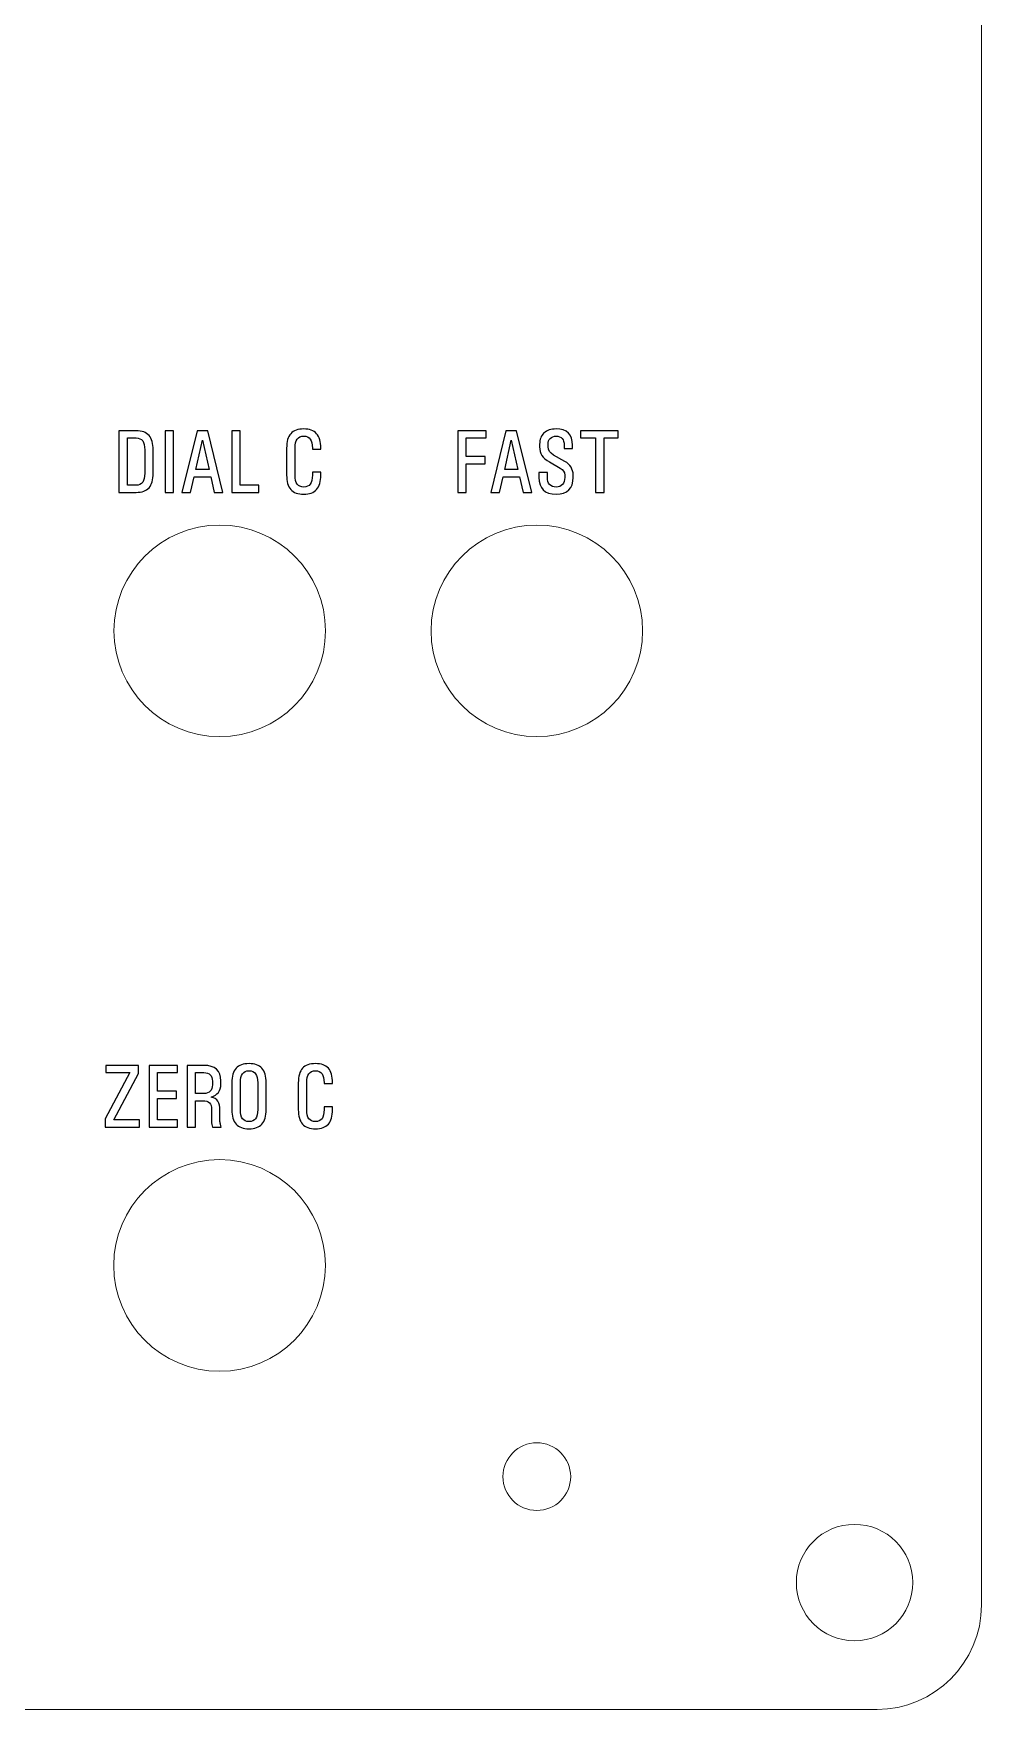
# Model space of a CAD drawing. Header units: millimetres. Extents: x -138 to 142, y -75 to 77.
# Drawn here: x 48.7 to 93.5, y -75 to 4.2 of the extents above; entities that cross this region are included whole.
import ezdxf

# ---------------------------------------------------------------- set-up
doc = ezdxf.new("R2010")
doc.units = ezdxf.units.MM
doc.header["$MEASUREMENT"] = 0
doc.layers.add('Layer 1', color=7, linetype='Continuous')

msp = doc.modelspace()

# ---------------------------------------------------------------- linework, layer by layer
at = {"layer": 'Layer 1', "lineweight": 9}
for centre, major_axis in [((57.4981, -24.0133), (0, 5)), ((72.4841, -24.0133), (0, 5)), ((57.4892, -54.0107), (0, 5)), ((72.4841, -63.9929), (0, 1.6)), ((87.5, -69), (0, 2.75))]:
    msp.add_ellipse(centre, major_axis=major_axis, ratio=1, dxfattribs=at)
msp.add_open_spline([(-133.5625, 77), (-133.5625, 77), (88.5625, 77), (88.5625, 77), (88.5625, 77), (91.2782, 77), (93.5, 74.7782), (93.5, 72.0625), (93.5, 72.0625), (93.5, 72.0625), (93.5, -70.0625), (93.5, -70.0625), (93.5, -70.0625), (93.5, -72.7782), (91.2782, -75), (88.5625, -75), (88.5625, -75), (88.5625, -75), (-133.5625, -75), (-133.5625, -75), (-133.5625, -75), (-136.2782, -75), (-138.5, -72.7782), (-138.5, -70.0625), (-138.5, -70.0625), (-138.5, -70.0625), (-138.5, 72.0625), (-138.5, 72.0625), (-138.5, 72.0625), (-138.5, 74.7782), (-136.2782, 77), (-133.5625, 77)], degree=3, knots=[0, 0, 0, 0, 0.1111111, 0.1111111, 0.1111111, 0.1111111, 0.2222222, 0.2222222, 0.2222222, 0.2222222, 0.3333333, 0.3333333, 0.3333333, 0.3333333, 0.4444444, 0.4444444, 0.4444444, 0.4444444, 0.5555556, 0.5555556, 0.5555556, 0.5555556, 0.6666667, 0.6666667, 0.6666667, 0.6666667, 0.7777778, 0.7777778, 0.7777778, 0.7777778, 1, 1, 1, 1], dxfattribs=at)
at = {"layer": 'Layer 1', "color": 1}
for points, knots in [([(53.5463, -14.5571), (53.8201, -14.5571), (54.0233, -14.6319), (54.1559, -14.78), (54.1559, -14.78), (54.2879, -14.9289), (54.3542, -15.1568), (54.3542, -15.4623), (54.3542, -15.4623), (54.3542, -15.4623), (54.3542, -16.5644), (54.3542, -16.5644), (54.3542, -16.5644), (54.3542, -16.8699), (54.2879, -17.0978), (54.1559, -17.2466), (54.1559, -17.2466), (54.0233, -17.3955), (53.8201, -17.4696), (53.5463, -17.4696), (53.5463, -17.4696), (53.5463, -17.4696), (52.7357, -17.4696), (52.7357, -17.4696), (52.7357, -17.4696), (52.7357, -17.4696), (52.7357, -14.5571), (52.7357, -14.5571), (52.7357, -14.5571), (52.7357, -14.5571), (53.5463, -14.5571), (53.5463, -14.5571)], [0, 0, 0, 0, 0.1111111, 0.1111111, 0.1111111, 0.1111111, 0.2222222, 0.2222222, 0.2222222, 0.2222222, 0.3333333, 0.3333333, 0.3333333, 0.3333333, 0.4444444, 0.4444444, 0.4444444, 0.4444444, 0.5555556, 0.5555556, 0.5555556, 0.5555556, 0.6666667, 0.6666667, 0.6666667, 0.6666667, 0.7777778, 0.7777778, 0.7777778, 0.7777778, 1, 1, 1, 1]), ([(53.5463, -14.8965), (53.5463, -14.8965), (53.135, -14.8965), (53.135, -14.8965), (53.135, -14.8965), (53.135, -14.8965), (53.135, -17.1309), (53.135, -17.1309), (53.135, -17.1309), (53.135, -17.1309), (53.5463, -17.1309), (53.5463, -17.1309), (53.5463, -17.1309), (53.6853, -17.1309), (53.7883, -17.0844), (53.8554, -16.9919), (53.8554, -16.9919), (53.9217, -16.8995), (53.9556, -16.757), (53.9556, -16.5644), (53.9556, -16.5644), (53.9556, -16.5644), (53.9556, -15.4623), (53.9556, -15.4623), (53.9556, -15.4623), (53.9556, -15.2697), (53.9224, -15.1272), (53.8561, -15.0347), (53.8561, -15.0347), (53.7898, -14.9423), (53.6867, -14.8965), (53.5463, -14.8965)], [0, 0, 0, 0, 0.1111111, 0.1111111, 0.1111111, 0.1111111, 0.2222222, 0.2222222, 0.2222222, 0.2222222, 0.3333333, 0.3333333, 0.3333333, 0.3333333, 0.4444444, 0.4444444, 0.4444444, 0.4444444, 0.5555556, 0.5555556, 0.5555556, 0.5555556, 0.6666667, 0.6666667, 0.6666667, 0.6666667, 0.7777778, 0.7777778, 0.7777778, 0.7777778, 1, 1, 1, 1]), ([(54.9165, -17.4696), (54.9165, -17.4696), (54.9165, -14.5571), (54.9165, -14.5571), (54.9165, -14.5571), (54.9165, -14.5571), (55.3152, -14.5571), (55.3152, -14.5571), (55.3152, -14.5571), (55.3152, -14.5571), (55.3152, -17.4696), (55.3152, -17.4696), (55.3152, -17.4696), (55.3152, -17.4696), (54.9165, -17.4696), (54.9165, -17.4696)], [0, 0, 0, 0, 0.2, 0.2, 0.2, 0.2, 0.4, 0.4, 0.4, 0.4, 0.6, 0.6, 0.6, 0.6, 1, 1, 1, 1]), ([(55.7124, -17.4696), (55.7124, -17.4696), (56.4292, -14.5571), (56.4292, -14.5571), (56.4292, -14.5571), (56.4292, -14.5571), (56.9358, -14.5571), (56.9358, -14.5571), (56.9358, -14.5571), (56.9358, -14.5571), (57.6512, -17.4696), (57.6512, -17.4696), (57.6512, -17.4696), (57.6512, -17.4696), (57.242, -17.4696), (57.242, -17.4696), (57.242, -17.4696), (57.242, -17.4696), (57.072, -16.7295), (57.072, -16.7295), (57.072, -16.7295), (57.072, -16.7295), (56.2931, -16.7295), (56.2931, -16.7295), (56.2931, -16.7295), (56.2931, -16.7295), (56.1237, -17.4696), (56.1237, -17.4696), (56.1237, -17.4696), (56.1237, -17.4696), (55.7124, -17.4696), (55.7124, -17.4696)], [0, 0, 0, 0, 0.1111111, 0.1111111, 0.1111111, 0.1111111, 0.2222222, 0.2222222, 0.2222222, 0.2222222, 0.3333333, 0.3333333, 0.3333333, 0.3333333, 0.4444444, 0.4444444, 0.4444444, 0.4444444, 0.5555556, 0.5555556, 0.5555556, 0.5555556, 0.6666667, 0.6666667, 0.6666667, 0.6666667, 0.7777778, 0.7777778, 0.7777778, 0.7777778, 1, 1, 1, 1]), ([(56.3693, -16.395), (56.3693, -16.395), (56.9958, -16.395), (56.9958, -16.395), (56.9958, -16.395), (56.9958, -16.395), (56.6818, -15.0016), (56.6818, -15.0016), (56.6818, -15.0016), (56.6818, -15.0016), (56.3693, -16.395), (56.3693, -16.395)], [0, 0, 0, 0, 0.25, 0.25, 0.25, 0.25, 0.5, 0.5, 0.5, 0.5, 1, 1, 1, 1]), ([(58.0704, -17.4696), (58.0704, -17.4696), (58.0704, -14.5571), (58.0704, -14.5571), (58.0704, -14.5571), (58.0704, -14.5571), (58.4697, -14.5571), (58.4697, -14.5571), (58.4697, -14.5571), (58.4697, -14.5571), (58.4697, -17.1309), (58.4697, -17.1309), (58.4697, -17.1309), (58.4697, -17.1309), (59.3418, -17.1309), (59.3418, -17.1309), (59.3418, -17.1309), (59.3418, -17.1309), (59.3418, -17.4696), (59.3418, -17.4696), (59.3418, -17.4696), (59.3418, -17.4696), (58.0704, -17.4696), (58.0704, -17.4696)], [0, 0, 0, 0, 0.1428571, 0.1428571, 0.1428571, 0.1428571, 0.2857143, 0.2857143, 0.2857143, 0.2857143, 0.4285714, 0.4285714, 0.4285714, 0.4285714, 0.5714286, 0.5714286, 0.5714286, 0.5714286, 0.7142857, 0.7142857, 0.7142857, 0.7142857, 1, 1, 1, 1]), ([(61.469, -14.8111), (61.3279, -14.8111), (61.2242, -14.8577), (61.1579, -14.9501), (61.1579, -14.9501), (61.0909, -15.0425), (61.0577, -15.185), (61.0577, -15.3776), (61.0577, -15.3776), (61.0577, -15.3776), (61.0577, -16.649), (61.0577, -16.649), (61.0577, -16.649), (61.0577, -16.8417), (61.0909, -16.9849), (61.1579, -17.0766), (61.1579, -17.0766), (61.2242, -17.169), (61.3279, -17.2156), (61.469, -17.2156), (61.469, -17.2156), (61.608, -17.2156), (61.711, -17.169), (61.7781, -17.0766), (61.7781, -17.0766), (61.8444, -16.9849), (61.8783, -16.8417), (61.8783, -16.649), (61.8783, -16.649), (61.8783, -16.649), (61.8783, -16.5206), (61.8783, -16.5206), (61.8783, -16.5206), (61.8783, -16.5206), (62.2769, -16.5206), (62.2769, -16.5206), (62.2769, -16.5206), (62.2769, -16.5206), (62.2769, -16.649), (62.2769, -16.649), (62.2769, -16.649), (62.2769, -16.9545), (62.2106, -17.1824), (62.0786, -17.3313), (62.0786, -17.3313), (61.946, -17.4802), (61.7428, -17.5543), (61.469, -17.5543), (61.469, -17.5543), (61.1932, -17.5543), (60.9893, -17.4802), (60.8573, -17.332), (60.8573, -17.332), (60.7247, -17.1839), (60.6584, -16.956), (60.6584, -16.649), (60.6584, -16.649), (60.6584, -16.649), (60.6584, -15.3776), (60.6584, -15.3776), (60.6584, -15.3776), (60.6584, -15.0707), (60.7247, -14.8428), (60.8573, -14.6947), (60.8573, -14.6947), (60.9893, -14.5465), (61.1932, -14.4724), (61.469, -14.4724), (61.469, -14.4724), (61.7428, -14.4724), (61.946, -14.5465), (62.0786, -14.6954), (62.0786, -14.6954), (62.2106, -14.8442), (62.2769, -15.0721), (62.2769, -15.3776), (62.2769, -15.3776), (62.2769, -15.3776), (62.2769, -15.4193), (62.2769, -15.4193), (62.2769, -15.4193), (62.2769, -15.4193), (61.8783, -15.4193), (61.8783, -15.4193), (61.8783, -15.4193), (61.8783, -15.4193), (61.8783, -15.3776), (61.8783, -15.3776), (61.8783, -15.3776), (61.8783, -15.185), (61.8451, -15.0425), (61.7788, -14.9501), (61.7788, -14.9501), (61.7125, -14.8577), (61.6094, -14.8111), (61.469, -14.8111)], [0, 0, 0, 0, 0.04, 0.04, 0.04, 0.04, 0.08, 0.08, 0.08, 0.08, 0.12, 0.12, 0.12, 0.12, 0.16, 0.16, 0.16, 0.16, 0.2, 0.2, 0.2, 0.2, 0.24, 0.24, 0.24, 0.24, 0.28, 0.28, 0.28, 0.28, 0.32, 0.32, 0.32, 0.32, 0.36, 0.36, 0.36, 0.36, 0.4, 0.4, 0.4, 0.4, 0.44, 0.44, 0.44, 0.44, 0.48, 0.48, 0.48, 0.48, 0.52, 0.52, 0.52, 0.52, 0.56, 0.56, 0.56, 0.56, 0.6, 0.6, 0.6, 0.6, 0.64, 0.64, 0.64, 0.64, 0.68, 0.68, 0.68, 0.68, 0.72, 0.72, 0.72, 0.72, 0.76, 0.76, 0.76, 0.76, 0.8, 0.8, 0.8, 0.8, 0.84, 0.84, 0.84, 0.84, 0.88, 0.88, 0.88, 0.88, 0.92, 0.92, 0.92, 0.92, 1, 1, 1, 1]), ([(68.7448, -17.4696), (68.7448, -17.4696), (68.7448, -14.5571), (68.7448, -14.5571), (68.7448, -14.5571), (68.7448, -14.5571), (70.0924, -14.5571), (70.0924, -14.5571), (70.0924, -14.5571), (70.0924, -14.5571), (70.0924, -14.8965), (70.0924, -14.8965), (70.0924, -14.8965), (70.0924, -14.8965), (69.1441, -14.8965), (69.1441, -14.8965), (69.1441, -14.8965), (69.1441, -14.8965), (69.1441, -15.777), (69.1441, -15.777), (69.1441, -15.777), (69.1441, -15.777), (70.0493, -15.777), (70.0493, -15.777), (70.0493, -15.777), (70.0493, -15.777), (70.0493, -16.1156), (70.0493, -16.1156), (70.0493, -16.1156), (70.0493, -16.1156), (69.1441, -16.1156), (69.1441, -16.1156), (69.1441, -16.1156), (69.1441, -16.1156), (69.1441, -17.4696), (69.1441, -17.4696), (69.1441, -17.4696), (69.1441, -17.4696), (68.7448, -17.4696), (68.7448, -17.4696)], [0, 0, 0, 0, 0.0909091, 0.0909091, 0.0909091, 0.0909091, 0.1818182, 0.1818182, 0.1818182, 0.1818182, 0.2727273, 0.2727273, 0.2727273, 0.2727273, 0.3636364, 0.3636364, 0.3636364, 0.3636364, 0.4545455, 0.4545455, 0.4545455, 0.4545455, 0.5454545, 0.5454545, 0.5454545, 0.5454545, 0.6363636, 0.6363636, 0.6363636, 0.6363636, 0.7272727, 0.7272727, 0.7272727, 0.7272727, 0.8181818, 0.8181818, 0.8181818, 0.8181818, 1, 1, 1, 1]), ([(70.3076, -17.4696), (70.3076, -17.4696), (71.0244, -14.5571), (71.0244, -14.5571), (71.0244, -14.5571), (71.0244, -14.5571), (71.531, -14.5571), (71.531, -14.5571), (71.531, -14.5571), (71.531, -14.5571), (72.2464, -17.4696), (72.2464, -17.4696), (72.2464, -17.4696), (72.2464, -17.4696), (71.8372, -17.4696), (71.8372, -17.4696), (71.8372, -17.4696), (71.8372, -17.4696), (71.6672, -16.7295), (71.6672, -16.7295), (71.6672, -16.7295), (71.6672, -16.7295), (70.8883, -16.7295), (70.8883, -16.7295), (70.8883, -16.7295), (70.8883, -16.7295), (70.7189, -17.4696), (70.7189, -17.4696), (70.7189, -17.4696), (70.7189, -17.4696), (70.3076, -17.4696), (70.3076, -17.4696)], [0, 0, 0, 0, 0.1111111, 0.1111111, 0.1111111, 0.1111111, 0.2222222, 0.2222222, 0.2222222, 0.2222222, 0.3333333, 0.3333333, 0.3333333, 0.3333333, 0.4444444, 0.4444444, 0.4444444, 0.4444444, 0.5555556, 0.5555556, 0.5555556, 0.5555556, 0.6666667, 0.6666667, 0.6666667, 0.6666667, 0.7777778, 0.7777778, 0.7777778, 0.7777778, 1, 1, 1, 1]), ([(70.9645, -16.395), (70.9645, -16.395), (71.591, -16.395), (71.591, -16.395), (71.591, -16.395), (71.591, -16.395), (71.277, -15.0016), (71.277, -15.0016), (71.277, -15.0016), (71.277, -15.0016), (70.9645, -16.395), (70.9645, -16.395)], [0, 0, 0, 0, 0.25, 0.25, 0.25, 0.25, 0.5, 0.5, 0.5, 0.5, 1, 1, 1, 1]), ([(73.3951, -14.4724), (73.9151, -14.4724), (74.1747, -14.7271), (74.1747, -15.2372), (74.1747, -15.2372), (74.1747, -15.2372), (74.1747, -15.3903), (74.1747, -15.3903), (74.1747, -15.3903), (74.1747, -15.3903), (73.7754, -15.3903), (73.7754, -15.3903), (73.7754, -15.3903), (73.7754, -15.3903), (73.7754, -15.2372), (73.7754, -15.2372), (73.7754, -15.2372), (73.7754, -14.9536), (73.6491, -14.8111), (73.3951, -14.8111), (73.3951, -14.8111), (73.2794, -14.8111), (73.187, -14.8457), (73.1185, -14.9148), (73.1185, -14.9148), (73.0494, -14.9839), (73.0148, -15.0771), (73.0148, -15.1956), (73.0148, -15.1956), (73.0148, -15.1956), (73.0148, -15.3092), (73.0148, -15.3092), (73.0148, -15.3092), (73.0148, -15.4722), (73.1023, -15.6034), (73.2773, -15.7043), (73.2773, -15.7043), (73.2773, -15.7043), (73.805, -16.0042), (73.805, -16.0042), (73.805, -16.0042), (73.9327, -16.0768), (74.0315, -16.1693), (74.0999, -16.28), (74.0999, -16.28), (74.1691, -16.3908), (74.2037, -16.5136), (74.2037, -16.649), (74.2037, -16.649), (74.2037, -16.649), (74.2037, -16.7584), (74.2037, -16.7584), (74.2037, -16.7584), (74.2037, -17.289), (73.9341, -17.5543), (73.3951, -17.5543), (73.3951, -17.5543), (72.8554, -17.5543), (72.5851, -17.289), (72.5851, -16.7584), (72.5851, -16.7584), (72.5851, -16.7584), (72.5851, -16.5291), (72.5851, -16.5291), (72.5851, -16.5291), (72.5851, -16.5291), (72.9838, -16.5291), (72.9838, -16.5291), (72.9838, -16.5291), (72.9838, -16.5291), (72.9838, -16.7584), (72.9838, -16.7584), (72.9838, -16.7584), (72.9838, -16.9073), (73.019, -17.0209), (73.0896, -17.0985), (73.0896, -17.0985), (73.1594, -17.1761), (73.2617, -17.2156), (73.3951, -17.2156), (73.3951, -17.2156), (73.5292, -17.2156), (73.6308, -17.1761), (73.7006, -17.0985), (73.7006, -17.0985), (73.7697, -17.0209), (73.805, -16.9073), (73.805, -16.7584), (73.805, -16.7584), (73.805, -16.7584), (73.805, -16.649), (73.805, -16.649), (73.805, -16.649), (73.805, -16.5115), (73.7316, -16.4007), (73.5856, -16.3181), (73.5856, -16.3181), (73.5856, -16.3181), (73.079, -16.031), (73.079, -16.031), (73.079, -16.031), (72.9167, -15.9386), (72.7989, -15.8355), (72.7255, -15.7205), (72.7255, -15.7205), (72.6529, -15.6062), (72.6162, -15.4694), (72.6162, -15.3092), (72.6162, -15.3092), (72.6162, -15.3092), (72.6162, -15.1956), (72.6162, -15.1956), (72.6162, -15.1956), (72.6162, -14.967), (72.6846, -14.7892), (72.8215, -14.6622), (72.8215, -14.6622), (72.9591, -14.5359), (73.1503, -14.4724), (73.3951, -14.4724)], [0, 0, 0, 0, 0.0322581, 0.0322581, 0.0322581, 0.0322581, 0.0645161, 0.0645161, 0.0645161, 0.0645161, 0.0967742, 0.0967742, 0.0967742, 0.0967742, 0.1290323, 0.1290323, 0.1290323, 0.1290323, 0.1612903, 0.1612903, 0.1612903, 0.1612903, 0.1935484, 0.1935484, 0.1935484, 0.1935484, 0.2258065, 0.2258065, 0.2258065, 0.2258065, 0.2580645, 0.2580645, 0.2580645, 0.2580645, 0.2903226, 0.2903226, 0.2903226, 0.2903226, 0.3225806, 0.3225806, 0.3225806, 0.3225806, 0.3548387, 0.3548387, 0.3548387, 0.3548387, 0.3870968, 0.3870968, 0.3870968, 0.3870968, 0.4193548, 0.4193548, 0.4193548, 0.4193548, 0.4516129, 0.4516129, 0.4516129, 0.4516129, 0.483871, 0.483871, 0.483871, 0.483871, 0.516129, 0.516129, 0.516129, 0.516129, 0.5483871, 0.5483871, 0.5483871, 0.5483871, 0.5806452, 0.5806452, 0.5806452, 0.5806452, 0.6129032, 0.6129032, 0.6129032, 0.6129032, 0.6451613, 0.6451613, 0.6451613, 0.6451613, 0.6774194, 0.6774194, 0.6774194, 0.6774194, 0.7096774, 0.7096774, 0.7096774, 0.7096774, 0.7419355, 0.7419355, 0.7419355, 0.7419355, 0.7741935, 0.7741935, 0.7741935, 0.7741935, 0.8064516, 0.8064516, 0.8064516, 0.8064516, 0.8387097, 0.8387097, 0.8387097, 0.8387097, 0.8709677, 0.8709677, 0.8709677, 0.8709677, 0.9032258, 0.9032258, 0.9032258, 0.9032258, 0.9354839, 0.9354839, 0.9354839, 0.9354839, 1, 1, 1, 1]), ([(75.262, -17.4696), (75.262, -17.4696), (75.262, -14.8965), (75.262, -14.8965), (75.262, -14.8965), (75.262, -14.8965), (74.543, -14.8965), (74.543, -14.8965), (74.543, -14.8965), (74.543, -14.8965), (74.543, -14.5571), (74.543, -14.5571), (74.543, -14.5571), (74.543, -14.5571), (76.3266, -14.5571), (76.3266, -14.5571), (76.3266, -14.5571), (76.3266, -14.5571), (76.3266, -14.8965), (76.3266, -14.8965), (76.3266, -14.8965), (76.3266, -14.8965), (75.6613, -14.8965), (75.6613, -14.8965), (75.6613, -14.8965), (75.6613, -14.8965), (75.6613, -17.4696), (75.6613, -17.4696), (75.6613, -17.4696), (75.6613, -17.4696), (75.262, -17.4696), (75.262, -17.4696)], [0, 0, 0, 0, 0.1111111, 0.1111111, 0.1111111, 0.1111111, 0.2222222, 0.2222222, 0.2222222, 0.2222222, 0.3333333, 0.3333333, 0.3333333, 0.3333333, 0.4444444, 0.4444444, 0.4444444, 0.4444444, 0.5555556, 0.5555556, 0.5555556, 0.5555556, 0.6666667, 0.6666667, 0.6666667, 0.6666667, 0.7777778, 0.7777778, 0.7777778, 0.7777778, 1, 1, 1, 1]), ([(52.0773, -47.467), (52.0773, -47.467), (52.0773, -47.0867), (52.0773, -47.0867), (52.0773, -47.0867), (52.0773, -47.0867), (53.2457, -44.8939), (53.2457, -44.8939), (53.2457, -44.8939), (53.2457, -44.8939), (52.119, -44.8939), (52.119, -44.8939), (52.119, -44.8939), (52.119, -44.8939), (52.119, -44.5545), (52.119, -44.5545), (52.119, -44.5545), (52.119, -44.5545), (53.6571, -44.5545), (53.6571, -44.5545), (53.6571, -44.5545), (53.6571, -44.5545), (53.6571, -44.9348), (53.6571, -44.9348), (53.6571, -44.9348), (53.6571, -44.9348), (52.4887, -47.1283), (52.4887, -47.1283), (52.4887, -47.1283), (52.4887, -47.1283), (53.698, -47.1283), (53.698, -47.1283), (53.698, -47.1283), (53.698, -47.1283), (53.698, -47.467), (53.698, -47.467), (53.698, -47.467), (53.698, -47.467), (52.0773, -47.467), (52.0773, -47.467)], [0, 0, 0, 0, 0.0909091, 0.0909091, 0.0909091, 0.0909091, 0.1818182, 0.1818182, 0.1818182, 0.1818182, 0.2727273, 0.2727273, 0.2727273, 0.2727273, 0.3636364, 0.3636364, 0.3636364, 0.3636364, 0.4545455, 0.4545455, 0.4545455, 0.4545455, 0.5454545, 0.5454545, 0.5454545, 0.5454545, 0.6363636, 0.6363636, 0.6363636, 0.6363636, 0.7272727, 0.7272727, 0.7272727, 0.7272727, 0.8181818, 0.8181818, 0.8181818, 0.8181818, 1, 1, 1, 1]), ([(54.1545, -47.467), (54.1545, -47.467), (54.1545, -44.5545), (54.1545, -44.5545), (54.1545, -44.5545), (54.1545, -44.5545), (55.5021, -44.5545), (55.5021, -44.5545), (55.5021, -44.5545), (55.5021, -44.5545), (55.5021, -44.8939), (55.5021, -44.8939), (55.5021, -44.8939), (55.5021, -44.8939), (54.5538, -44.8939), (54.5538, -44.8939), (54.5538, -44.8939), (54.5538, -44.8939), (54.5538, -45.7744), (54.5538, -45.7744), (54.5538, -45.7744), (54.5538, -45.7744), (55.459, -45.7744), (55.459, -45.7744), (55.459, -45.7744), (55.459, -45.7744), (55.459, -46.113), (55.459, -46.113), (55.459, -46.113), (55.459, -46.113), (54.5538, -46.113), (54.5538, -46.113), (54.5538, -46.113), (54.5538, -46.113), (54.5538, -47.1283), (54.5538, -47.1283), (54.5538, -47.1283), (54.5538, -47.1283), (55.5021, -47.1283), (55.5021, -47.1283), (55.5021, -47.1283), (55.5021, -47.1283), (55.5021, -47.467), (55.5021, -47.467), (55.5021, -47.467), (55.5021, -47.467), (54.1545, -47.467), (54.1545, -47.467)], [0, 0, 0, 0, 0.0769231, 0.0769231, 0.0769231, 0.0769231, 0.1538462, 0.1538462, 0.1538462, 0.1538462, 0.2307692, 0.2307692, 0.2307692, 0.2307692, 0.3076923, 0.3076923, 0.3076923, 0.3076923, 0.3846154, 0.3846154, 0.3846154, 0.3846154, 0.4615385, 0.4615385, 0.4615385, 0.4615385, 0.5384615, 0.5384615, 0.5384615, 0.5384615, 0.6153846, 0.6153846, 0.6153846, 0.6153846, 0.6923077, 0.6923077, 0.6923077, 0.6923077, 0.7692308, 0.7692308, 0.7692308, 0.7692308, 0.8461538, 0.8461538, 0.8461538, 0.8461538, 1, 1, 1, 1]), ([(56.6994, -46.2224), (56.6994, -46.2224), (56.3565, -46.2224), (56.3565, -46.2224), (56.3565, -46.2224), (56.3565, -46.2224), (56.3565, -47.467), (56.3565, -47.467), (56.3565, -47.467), (56.3565, -47.467), (55.9572, -47.467), (55.9572, -47.467), (55.9572, -47.467), (55.9572, -47.467), (55.9572, -44.5545), (55.9572, -44.5545), (55.9572, -44.5545), (55.9572, -44.5545), (56.741, -44.5545), (56.741, -44.5545), (56.741, -44.5545), (57.2808, -44.5545), (57.551, -44.7972), (57.551, -45.2819), (57.551, -45.2819), (57.551, -45.2819), (57.551, -45.4519), (57.551, -45.4519), (57.551, -45.4519), (57.551, -45.598), (57.5115, -45.7236), (57.4325, -45.8287), (57.4325, -45.8287), (57.3527, -45.9345), (57.2427, -46.0093), (57.1001, -46.0531), (57.1001, -46.0531), (57.2413, -46.0848), (57.3443, -46.1504), (57.4092, -46.2506), (57.4092, -46.2506), (57.4748, -46.3501), (57.508, -46.4905), (57.508, -46.6711), (57.508, -46.6711), (57.508, -46.6711), (57.508, -47.1756), (57.508, -47.1756), (57.508, -47.1756), (57.508, -47.2222), (57.5143, -47.2765), (57.527, -47.3379), (57.527, -47.3379), (57.5404, -47.3993), (57.5552, -47.4423), (57.5715, -47.467), (57.5715, -47.467), (57.5715, -47.467), (57.1559, -47.467), (57.1559, -47.467), (57.1559, -47.467), (57.1467, -47.4437), (57.1361, -47.4021), (57.1255, -47.3421), (57.1255, -47.3421), (57.1143, -47.2821), (57.1086, -47.2363), (57.1086, -47.2045), (57.1086, -47.2045), (57.1086, -47.2045), (57.1086, -46.6507), (57.1086, -46.6507), (57.1086, -46.6507), (57.1086, -46.5004), (57.0769, -46.3917), (57.0134, -46.324), (57.0134, -46.324), (56.9499, -46.2563), (56.8454, -46.2224), (56.6994, -46.2224)], [0, 0, 0, 0, 0.047619, 0.047619, 0.047619, 0.047619, 0.0952381, 0.0952381, 0.0952381, 0.0952381, 0.1428571, 0.1428571, 0.1428571, 0.1428571, 0.1904762, 0.1904762, 0.1904762, 0.1904762, 0.2380952, 0.2380952, 0.2380952, 0.2380952, 0.2857143, 0.2857143, 0.2857143, 0.2857143, 0.3333333, 0.3333333, 0.3333333, 0.3333333, 0.3809524, 0.3809524, 0.3809524, 0.3809524, 0.4285714, 0.4285714, 0.4285714, 0.4285714, 0.4761905, 0.4761905, 0.4761905, 0.4761905, 0.5238095, 0.5238095, 0.5238095, 0.5238095, 0.5714286, 0.5714286, 0.5714286, 0.5714286, 0.6190476, 0.6190476, 0.6190476, 0.6190476, 0.6666667, 0.6666667, 0.6666667, 0.6666667, 0.7142857, 0.7142857, 0.7142857, 0.7142857, 0.7619048, 0.7619048, 0.7619048, 0.7619048, 0.8095238, 0.8095238, 0.8095238, 0.8095238, 0.8571429, 0.8571429, 0.8571429, 0.8571429, 0.9047619, 0.9047619, 0.9047619, 0.9047619, 1, 1, 1, 1]), ([(56.741, -44.8939), (56.741, -44.8939), (56.3565, -44.8939), (56.3565, -44.8939), (56.3565, -44.8939), (56.3565, -44.8939), (56.3565, -45.8837), (56.3565, -45.8837), (56.3565, -45.8837), (56.3565, -45.8837), (56.741, -45.8837), (56.741, -45.8837), (56.741, -45.8837), (57.0148, -45.8837), (57.1524, -45.7462), (57.1524, -45.4724), (57.1524, -45.4724), (57.1524, -45.4724), (57.1524, -45.3031), (57.1524, -45.3031), (57.1524, -45.3031), (57.1524, -45.03), (57.0148, -44.8939), (56.741, -44.8939)], [0, 0, 0, 0, 0.1428571, 0.1428571, 0.1428571, 0.1428571, 0.2857143, 0.2857143, 0.2857143, 0.2857143, 0.4285714, 0.4285714, 0.4285714, 0.4285714, 0.5714286, 0.5714286, 0.5714286, 0.5714286, 0.7142857, 0.7142857, 0.7142857, 0.7142857, 1, 1, 1, 1]), ([(58.8845, -44.4698), (59.1583, -44.4698), (59.3615, -44.5439), (59.4941, -44.6928), (59.4941, -44.6928), (59.6261, -44.8416), (59.6924, -45.0695), (59.6924, -45.375), (59.6924, -45.375), (59.6924, -45.375), (59.6924, -46.6464), (59.6924, -46.6464), (59.6924, -46.6464), (59.6924, -46.9519), (59.6261, -47.1798), (59.4941, -47.3287), (59.4941, -47.3287), (59.3615, -47.4776), (59.1583, -47.5517), (58.8845, -47.5517), (58.8845, -47.5517), (58.6087, -47.5517), (58.4048, -47.4776), (58.2728, -47.3294), (58.2728, -47.3294), (58.1402, -47.1813), (58.0739, -46.9534), (58.0739, -46.6464), (58.0739, -46.6464), (58.0739, -46.6464), (58.0739, -45.375), (58.0739, -45.375), (58.0739, -45.375), (58.0739, -45.0681), (58.1402, -44.8402), (58.2728, -44.6921), (58.2728, -44.6921), (58.4048, -44.5439), (58.6087, -44.4698), (58.8845, -44.4698)], [0, 0, 0, 0, 0.0909091, 0.0909091, 0.0909091, 0.0909091, 0.1818182, 0.1818182, 0.1818182, 0.1818182, 0.2727273, 0.2727273, 0.2727273, 0.2727273, 0.3636364, 0.3636364, 0.3636364, 0.3636364, 0.4545455, 0.4545455, 0.4545455, 0.4545455, 0.5454545, 0.5454545, 0.5454545, 0.5454545, 0.6363636, 0.6363636, 0.6363636, 0.6363636, 0.7272727, 0.7272727, 0.7272727, 0.7272727, 0.8181818, 0.8181818, 0.8181818, 0.8181818, 1, 1, 1, 1]), ([(58.8845, -44.8085), (58.7434, -44.8085), (58.6397, -44.8551), (58.5734, -44.9475), (58.5734, -44.9475), (58.5064, -45.0399), (58.4732, -45.1824), (58.4732, -45.375), (58.4732, -45.375), (58.4732, -45.375), (58.4732, -46.6464), (58.4732, -46.6464), (58.4732, -46.6464), (58.4732, -46.8391), (58.5064, -46.9823), (58.5734, -47.074), (58.5734, -47.074), (58.6397, -47.1664), (58.7434, -47.213), (58.8845, -47.213), (58.8845, -47.213), (59.0235, -47.213), (59.1265, -47.1664), (59.1936, -47.074), (59.1936, -47.074), (59.2599, -46.9823), (59.2938, -46.8391), (59.2938, -46.6464), (59.2938, -46.6464), (59.2938, -46.6464), (59.2938, -45.375), (59.2938, -45.375), (59.2938, -45.375), (59.2938, -45.1824), (59.2606, -45.0399), (59.1943, -44.9475), (59.1943, -44.9475), (59.128, -44.8551), (59.0249, -44.8085), (58.8845, -44.8085)], [0, 0, 0, 0, 0.0909091, 0.0909091, 0.0909091, 0.0909091, 0.1818182, 0.1818182, 0.1818182, 0.1818182, 0.2727273, 0.2727273, 0.2727273, 0.2727273, 0.3636364, 0.3636364, 0.3636364, 0.3636364, 0.4545455, 0.4545455, 0.4545455, 0.4545455, 0.5454545, 0.5454545, 0.5454545, 0.5454545, 0.6363636, 0.6363636, 0.6363636, 0.6363636, 0.7272727, 0.7272727, 0.7272727, 0.7272727, 0.8181818, 0.8181818, 0.8181818, 0.8181818, 1, 1, 1, 1]), ([(62.0221, -44.8085), (61.881, -44.8085), (61.7773, -44.8551), (61.711, -44.9475), (61.711, -44.9475), (61.644, -45.0399), (61.6108, -45.1824), (61.6108, -45.375), (61.6108, -45.375), (61.6108, -45.375), (61.6108, -46.6464), (61.6108, -46.6464), (61.6108, -46.6464), (61.6108, -46.8391), (61.644, -46.9823), (61.711, -47.074), (61.711, -47.074), (61.7773, -47.1664), (61.881, -47.213), (62.0221, -47.213), (62.0221, -47.213), (62.1611, -47.213), (62.2641, -47.1664), (62.3312, -47.074), (62.3312, -47.074), (62.3975, -46.9823), (62.4314, -46.8391), (62.4314, -46.6464), (62.4314, -46.6464), (62.4314, -46.6464), (62.4314, -46.518), (62.4314, -46.518), (62.4314, -46.518), (62.4314, -46.518), (62.83, -46.518), (62.83, -46.518), (62.83, -46.518), (62.83, -46.518), (62.83, -46.6464), (62.83, -46.6464), (62.83, -46.6464), (62.83, -46.9519), (62.7637, -47.1798), (62.6317, -47.3287), (62.6317, -47.3287), (62.4991, -47.4776), (62.2959, -47.5517), (62.0221, -47.5517), (62.0221, -47.5517), (61.7463, -47.5517), (61.5424, -47.4776), (61.4104, -47.3294), (61.4104, -47.3294), (61.2778, -47.1813), (61.2115, -46.9534), (61.2115, -46.6464), (61.2115, -46.6464), (61.2115, -46.6464), (61.2115, -45.375), (61.2115, -45.375), (61.2115, -45.375), (61.2115, -45.0681), (61.2778, -44.8402), (61.4104, -44.6921), (61.4104, -44.6921), (61.5424, -44.5439), (61.7463, -44.4698), (62.0221, -44.4698), (62.0221, -44.4698), (62.2959, -44.4698), (62.4991, -44.5439), (62.6317, -44.6928), (62.6317, -44.6928), (62.7637, -44.8416), (62.83, -45.0695), (62.83, -45.375), (62.83, -45.375), (62.83, -45.375), (62.83, -45.4167), (62.83, -45.4167), (62.83, -45.4167), (62.83, -45.4167), (62.4314, -45.4167), (62.4314, -45.4167), (62.4314, -45.4167), (62.4314, -45.4167), (62.4314, -45.375), (62.4314, -45.375), (62.4314, -45.375), (62.4314, -45.1824), (62.3982, -45.0399), (62.3319, -44.9475), (62.3319, -44.9475), (62.2656, -44.8551), (62.1625, -44.8085), (62.0221, -44.8085)], [0, 0, 0, 0, 0.04, 0.04, 0.04, 0.04, 0.08, 0.08, 0.08, 0.08, 0.12, 0.12, 0.12, 0.12, 0.16, 0.16, 0.16, 0.16, 0.2, 0.2, 0.2, 0.2, 0.24, 0.24, 0.24, 0.24, 0.28, 0.28, 0.28, 0.28, 0.32, 0.32, 0.32, 0.32, 0.36, 0.36, 0.36, 0.36, 0.4, 0.4, 0.4, 0.4, 0.44, 0.44, 0.44, 0.44, 0.48, 0.48, 0.48, 0.48, 0.52, 0.52, 0.52, 0.52, 0.56, 0.56, 0.56, 0.56, 0.6, 0.6, 0.6, 0.6, 0.64, 0.64, 0.64, 0.64, 0.68, 0.68, 0.68, 0.68, 0.72, 0.72, 0.72, 0.72, 0.76, 0.76, 0.76, 0.76, 0.8, 0.8, 0.8, 0.8, 0.84, 0.84, 0.84, 0.84, 0.88, 0.88, 0.88, 0.88, 0.92, 0.92, 0.92, 0.92, 1, 1, 1, 1])]:
    msp.add_open_spline(points, degree=3, knots=knots, dxfattribs=at)

doc.saveas('drawing.dxf')
